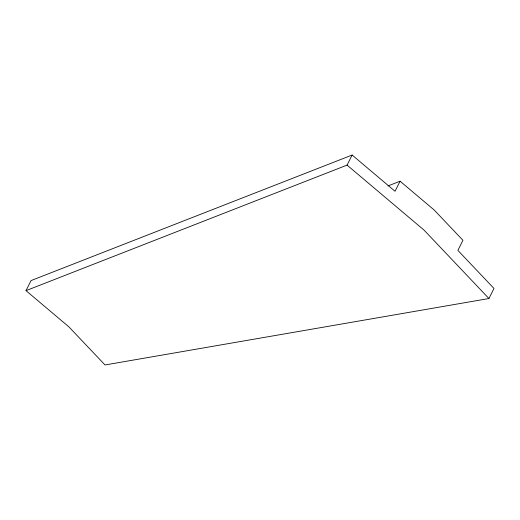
<?xml version="1.0" encoding="UTF-8"?>
<svg xmlns="http://www.w3.org/2000/svg" width="520" height="520" viewBox="0 0 520 520"><rect width="100%" height="100%" fill="white"/><g stroke="black" fill="none" stroke-linecap="round" stroke-linejoin="round"><path stroke-width="0.78" d="M26 290.641L31.064 280.572L352.131 155.038L395.038 191.275L400.094 181.207L434.219 210.028L462.943 240.311L457.88 250.38L494 288.464L488.937 298.526L105.027 364.962L68.907 326.878L26 290.641L347.068 165.107L352.131 155.038M388.011 185.933L400.094 181.207M347.068 165.107L424.093 230.159L488.937 298.526"/></g></svg>
